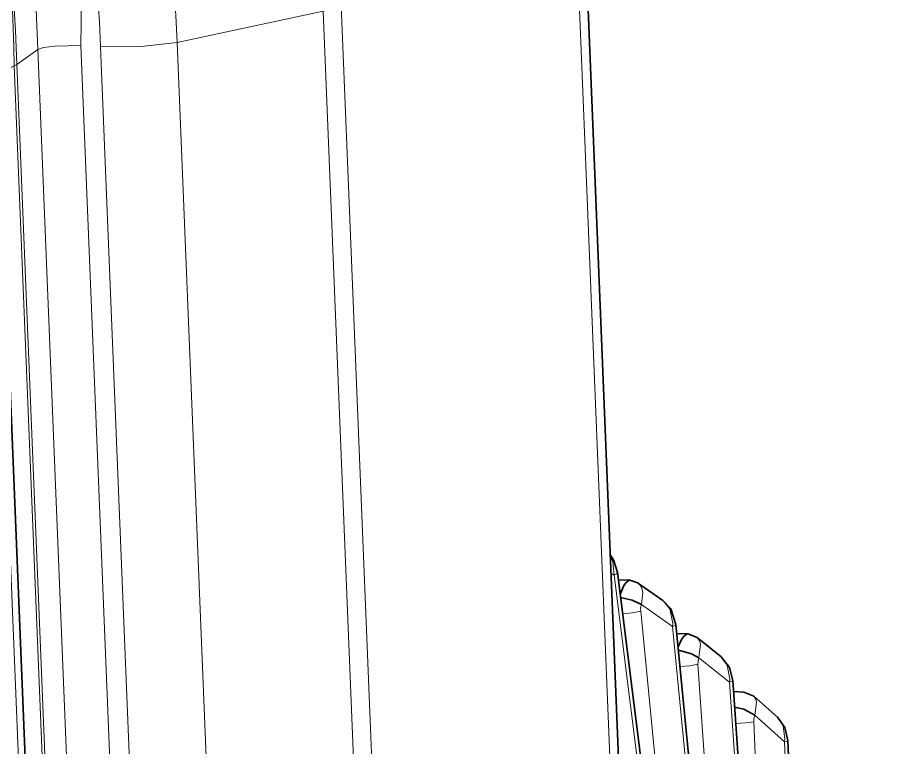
# Model space of a CAD drawing. Header units: millimetres. Extents: x 0 to 174, y 0 to 33.
# Drawn here: x 28.202 to 28.823, y 26.877 to 27.403 of the extents above; entities that cross this region are included whole.
import ezdxf

# ---------------------------------------------------------------- set-up
doc = ezdxf.new("R2010")
doc.units = ezdxf.units.MM
doc.layers.add('PDF_Geomertry', color=7, linetype='Continuous', true_color=0x405f80)

msp = doc.modelspace()

# ---------------------------------------------------------------- linework, layer by layer
at = {"layer": 'PDF_Geomertry', "color": 7, "lineweight": 35}
for points in [[(28.11458, 22.58583), (28.11403, 22.58875), (28.11444, 22.59236), (28.11514, 22.59375), (28.11542, 22.59417), (28.11597, 22.59458), (28.15667, 22.62986), (28.19444, 22.66986, 0.187054), (28.35653, 23.18875), (28.18722, 27.36111, 0.271753), (27.76083, 28.0757, 0.095127), (27.57097, 28.12556), (27.42042, 28.13458), (27.3932, 28.13542), (27.36597, 28.13472), (27.33903, 28.13236), (27.3125, 28.12847), (27.29583, 28.12528), (27.29111, 28.12417)], [(28.30639, 28.0007, -0.277426), (28.60847, 27.50306), (28.77778, 23.33056), (28.77806, 23.285), (28.77361, 23.22847), (28.76389, 23.17292), (28.75014, 23.12292), (28.73292, 23.0775)]]:
    msp.add_lwpolyline(points, format="xyb", dxfattribs=at)
at = {"layer": 'PDF_Geomertry', "color": 7, "lineweight": 13}
for points in [[(28.21056, 22.68875, 0.187268), (28.36875, 23.19514), (28.36972, 23.19583), (28.37069, 23.19639), (28.20125, 27.36875), (28.20042, 27.3682), (28.19945, 27.36764, 0.2722), (27.78333, 28.065)], [(28.26083, 22.75681, 0.153248), (28.37069, 23.19639), (28.38569, 23.20709), (28.21639, 27.37945), (28.20125, 27.36875, 0.236094), (27.85708, 28.02361)], [(28.28111, 22.78847, 0.153429), (28.38569, 23.20709), (28.38986, 23.20834), (28.39792, 23.20945), (28.41681, 23.20986), (28.2475, 27.38222), (28.22861, 27.38195), (28.22056, 27.38084), (28.21639, 27.37945, 0.236284), (27.88861, 28.00292)], [(28.60847, 27.50306), (28.60819, 27.50153), (28.60708, 27.50014), (28.60264, 27.49708), (28.77195, 23.32458), (28.60403, 23.23861, -0.191951), (28.43264, 22.70264)], [(28.14403, 22.54361, 0.29997), (28.48611, 23.21222), (28.59097, 23.23472), (28.42167, 27.40708), (28.31681, 27.38458)], [(28.43097, 23.20903), (28.46014, 23.20917), (28.48611, 23.21222), (28.31681, 27.38458), (28.29083, 27.38167), (28.26167, 27.38139), (28.43097, 23.20903, -0.28073), (28.13139, 22.58778)], [(28.11514, 22.59389), (28.10639, 22.58986, 0.242631), (28.35181, 23.18764), (28.35653, 23.18875), (28.36875, 23.19514), (28.19945, 27.36764), (28.18722, 27.36111), (28.1825, 27.36014)]]:
    msp.add_lwpolyline(points, format="xyb", dxfattribs=at)
for points in [[(28.59097, 23.23472), (28.59875, 23.23667), (28.60403, 23.23861), (28.43472, 27.41111), (28.42945, 27.40903), (28.42167, 27.40708)], [(28.31639, 23.18792), (28.31639, 23.18778), (28.31653, 23.18764), (28.31667, 23.1875), (28.31708, 23.18722), (28.32153, 23.18639), (28.34389, 23.18653), (28.35181, 23.18764), (28.1825, 27.36014), (28.17458, 27.35903), (28.15222, 27.35875), (28.14778, 27.35959), (28.14736, 27.36), (28.14708, 27.36014), (28.14708, 27.36014), (28.14708, 27.36028)], [(28.76181, 26.68903), (28.75375, 26.88139), (28.73222, 26.90056), (28.73361, 26.91), (28.73306, 26.91222), (28.73167, 26.9143), (28.73306, 26.91222), (28.73361, 26.91), (28.73222, 26.90056), (28.73167, 26.8982), (28.73153, 26.89584), (28.73931, 26.71319), (28.73153, 26.89584), (28.72569, 26.89514), (28.71847, 26.89472), (28.72569, 26.89514), (28.73153, 26.89584), (28.73167, 26.8982), (28.73222, 26.90056), (28.75375, 26.88139), (28.76181, 26.68903)]]:
    msp.add_lwpolyline(points, dxfattribs=at)
at = {"layer": 'PDF_Geomertry', "color": 7, "lineweight": 35}
for points in [[(28.70764, 26.72042, -0.054804), (28.72931, 26.6382, 0.054804), (28.70764, 26.72042), (28.69806, 26.74264), (28.68736, 26.76347), (28.67584, 26.78264), (28.66319, 26.80056), (28.6625, 26.80153), (28.65958, 26.80639), (28.65695, 26.81583), (28.63347, 27.00319), (28.63055, 27.01236), (28.62819, 27.01597), (28.63055, 27.01236), (28.63347, 27.00319), (28.65695, 26.81583), (28.65958, 26.80639), (28.6625, 26.80153), (28.66319, 26.80056), (28.67584, 26.78264), (28.68736, 26.76347), (28.69806, 26.74264)], [(28.76861, 26.67556), (28.77014, 26.6732), (28.78111, 26.65514), (28.79097, 26.63583), (28.79972, 26.61472), (28.80736, 26.59222, -0.059762), (28.82264, 26.50597), (28.82292, 26.49889), (28.82264, 26.50597, 0.059762), (28.80736, 26.59222), (28.79972, 26.61472), (28.79097, 26.63583), (28.78111, 26.65514), (28.77014, 26.6732), (28.76861, 26.67556), (28.76611, 26.68056), (28.76417, 26.69), (28.75611, 26.88236), (28.76417, 26.69), (28.76611, 26.68056)]]:
    msp.add_lwpolyline(points, format="xyb", close=True, dxfattribs=at)
at = {"layer": 'PDF_Geomertry', "color": 7, "lineweight": 13}
for points in [[(28.63347, 27.00319), (28.63347, 27.00278), (28.63292, 27.00222), (28.63125, 27.00125), (28.63014, 27.01083), (28.62833, 27.01514), (28.63014, 27.01083), (28.63125, 27.00125), (28.63292, 27.00222)], [(28.63125, 27.00125), (28.62875, 27.00278), (28.63125, 27.00125), (28.65459, 26.81375), (28.63597, 26.82528), (28.65459, 26.81375)], [(28.64889, 26.99542), (28.65083, 26.99264), (28.65167, 26.98903), (28.6507, 26.98028), (28.67319, 26.96431), (28.69153, 26.77486), (28.67167, 26.78889), (28.69153, 26.77486), (28.67319, 26.96431), (28.6507, 26.98028), (28.65014, 26.97792), (28.65028, 26.97556), (28.66778, 26.79445), (28.65028, 26.97556), (28.64444, 26.97417), (28.63722, 26.97347), (28.64444, 26.97417), (28.65028, 26.97556), (28.65014, 26.97792), (28.6507, 26.98028), (28.65167, 26.98903), (28.65083, 26.99264)], [(28.67319, 26.96431), (28.67333, 26.96667), (28.67111, 26.97722), (28.66611, 26.98319), (28.67111, 26.97722), (28.67333, 26.96667), (28.67319, 26.96431), (28.675, 26.96514), (28.67542, 26.96556), (28.67556, 26.96597), (28.67542, 26.96556), (28.675, 26.96514)], [(28.69083, 26.95639), (28.6925, 26.95403), (28.69319, 26.95167), (28.69195, 26.94195), (28.71403, 26.92431), (28.72722, 26.73319), (28.70889, 26.74792), (28.72722, 26.73319), (28.71403, 26.92431), (28.69195, 26.94195), (28.69153, 26.93958), (28.69139, 26.93722), (28.70403, 26.75514), (28.69139, 26.93722), (28.68556, 26.93611), (28.67847, 26.9357), (28.68556, 26.93611), (28.69139, 26.93722), (28.69153, 26.93958), (28.69195, 26.94195), (28.69319, 26.95167), (28.6925, 26.95403)], [(28.71403, 26.92431), (28.7143, 26.92653), (28.7125, 26.93667), (28.70806, 26.94264), (28.7125, 26.93667), (28.7143, 26.92653), (28.71403, 26.92431), (28.71583, 26.925), (28.71625, 26.92542), (28.71639, 26.92569), (28.71625, 26.92542), (28.71583, 26.925)], [(28.75375, 26.88139), (28.75389, 26.88347), (28.75264, 26.8932), (28.74861, 26.89917), (28.75264, 26.8932), (28.75389, 26.88347), (28.75375, 26.88139), (28.75542, 26.88181), (28.75597, 26.88209), (28.75611, 26.88236), (28.75542, 26.88181)]]:
    msp.add_lwpolyline(points, close=True, dxfattribs=at)
at = {"layer": 'PDF_Geomertry', "color": 7, "lineweight": 35}
for points in [[(28.6425, 26.99764), (28.63417, 26.99806), (28.6425, 26.99764), (28.64875, 26.99556), (28.6425, 26.99764), (28.64167, 26.9975), (28.63986, 26.99611), (28.63819, 26.99389), (28.63542, 26.9875)], [(28.69389, 26.77653), (28.67556, 26.96597), (28.67181, 26.97708), (28.66611, 26.98319), (28.64875, 26.99542), (28.66611, 26.98319), (28.67181, 26.97708), (28.67556, 26.96597), (28.69389, 26.77653)]]:
    msp.add_lwpolyline(points, dxfattribs=at)
for points in [[(28.63569, 26.98528), (28.64403, 26.98333), (28.6507, 26.98028), (28.64403, 26.98333)], [(28.67611, 26.95945), (28.68403, 26.95903), (28.6832, 26.95889), (28.68139, 26.9575), (28.67986, 26.95556), (28.67708, 26.94972), (28.67986, 26.95556), (28.68139, 26.9575), (28.6832, 26.95889), (28.68403, 26.95903), (28.69083, 26.95639), (28.70806, 26.94264), (28.69083, 26.95639), (28.68403, 26.95903)], [(28.67736, 26.94736), (28.6868, 26.94486), (28.69195, 26.94195), (28.6868, 26.94486)], [(28.70806, 26.94278), (28.70806, 26.94264), (28.71403, 26.935), (28.71639, 26.92569), (28.72958, 26.73459), (28.71639, 26.92569), (28.71403, 26.935), (28.70806, 26.94264)], [(28.74861, 26.89917), (28.75389, 26.89181), (28.75597, 26.88236), (28.75389, 26.89181), (28.74861, 26.89917), (28.73167, 26.9143), (28.72445, 26.91722), (28.71695, 26.91764), (28.72445, 26.91722), (28.73167, 26.9143)], [(28.71778, 26.90639), (28.72431, 26.90486), (28.73222, 26.90056), (28.72431, 26.90486)]]:
    msp.add_lwpolyline(points, close=True, dxfattribs=at)
at = {"layer": 'PDF_Geomertry', "color": 7, "lineweight": 13}
msp.add_arc((27.5266, 27.40168), 0.72116, 358.45368, 77.68508, dxfattribs=at)
for centre, major_axis, ratio, start_param, end_param in [((27.7133, 27.41927), (-0.15625, 0.74091), 0.78785, 4.501552, 6.069877), ((27.68921, 27.41435), (-0.14811, 0.70227), 0.788461, 4.50129, 6.069404)]:
    msp.add_ellipse(centre, major_axis=major_axis, ratio=ratio, start_param=start_param, end_param=end_param, dxfattribs=at)

doc.saveas('drawing.dxf')
